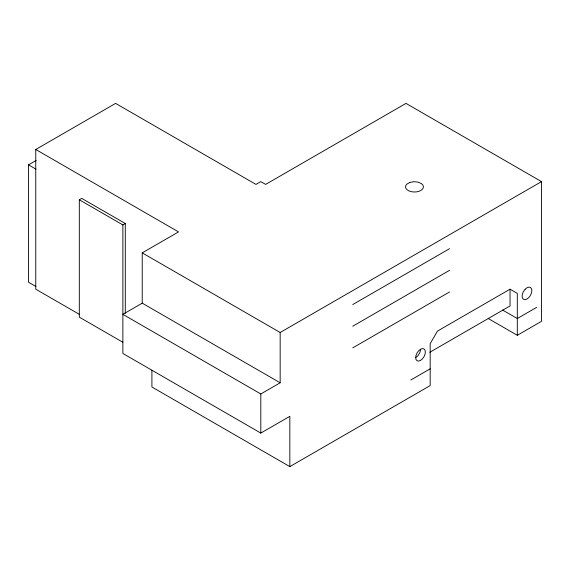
<?xml version="1.0" encoding="UTF-8"?>
<svg xmlns="http://www.w3.org/2000/svg" width="570" height="570" viewBox="0 0 570 570"><rect width="100%" height="100%" fill="white"/><g stroke="black" fill="none" stroke-linecap="round" stroke-linejoin="round"><path stroke-width="0.85" d="M415.673 357.647L416.036 355.295A6.847 3.954 -60 0 1 423.93 348.926A6.847 3.954 -60 0 1 422.363 358.95A6.847 3.954 -60 0 1 415.673 357.647A6.847 3.954 -60 0 0 420.51 349.267M79.437 314.412L35.76 289.19L35.76 149.483L115.61 103.384L255.966 184.409L260.804 181.616L265.641 184.409L405.99 103.384L541.5 181.616L541.5 321.323L517.303 335.295L488.248 318.516M35.946 286.503L28.5 282.207L28.5 164.851L36.181 160.419M122.871 342.278L79.316 317.134L79.316 199.778L81.738 198.381L125.293 223.526L125.293 313.322M79.316 199.778L122.871 224.922L125.293 223.526M541.5 181.616L280.162 332.502L280.162 382.798L142.229 303.162L142.229 252.866L178.531 231.912L35.76 149.483M142.229 303.162L122.871 314.341L260.804 393.97L280.162 382.798M352.752 304.558L449.545 248.677M352.752 326.211L449.545 270.33M352.752 347.871L449.545 291.983M122.871 224.922L122.871 353.457L260.804 433.086L289.838 416.321L289.838 466.616L151.912 386.987L151.912 370.222M517.303 335.295L517.303 293.386L510.043 289.19L437.447 331.106L430.186 343.674L430.186 385.591L289.838 466.616M429.866 352.246L510.043 305.955L510.043 289.19M410.828 380.005L430.186 368.826M536.662 307.351L517.303 318.53L502.526 310.002M28.5 164.851L35.946 169.148M142.229 252.866L280.162 332.502M260.804 393.97L260.804 433.086M525.127 289.289L523.559 291.405A6.847 3.954 -60 0 0 522.512 298.103L523.559 299.307A6.847 3.954 -60 0 0 529.929 296.115A6.847 3.954 -60 0 0 531.176 288.171A6.847 3.954 -60 0 0 525.127 289.289M409.844 182.429L406.816 184.174A8.949 5.166 0 0 0 408.954 190.914A8.949 5.166 0 0 0 420.803 190.501A8.949 5.166 0 0 0 421.515 183.661L418.145 182.136L413.934 181.695L409.844 182.429"/></g></svg>
